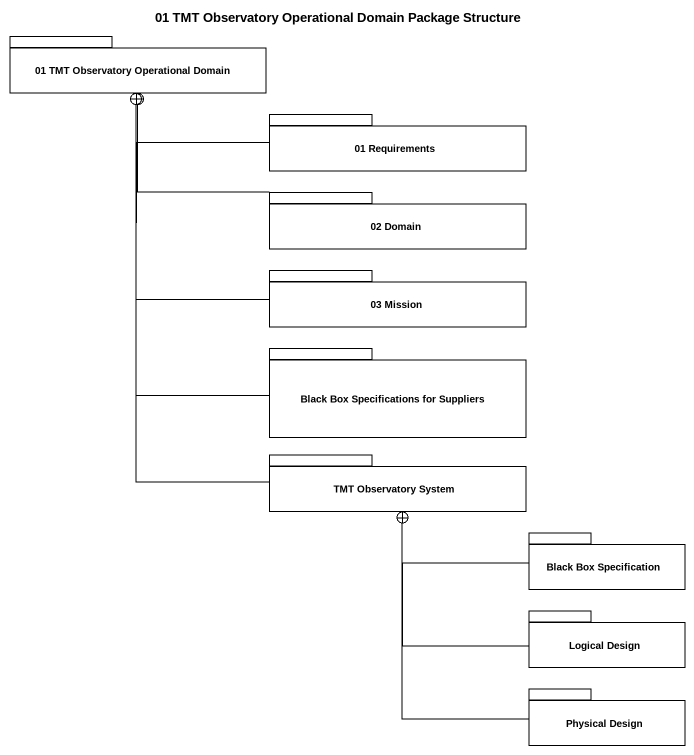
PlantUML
@startuml
title 01 TMT Observatory Operational Domain Package Structure
package "01 TMT Observatory Operational Domain" as p01_TMT_Observatory {
}
package "01 Requirements" as p01_Requirements {
}
package "02 Domain" as p02_Domain {
}
package "03 Mission" as p03_Mission {
}
package "Black Box Specifications for Suppliers" as Black_Box_Specifications {
}
package "TMT Observatory System" as TMT_Observatory_System {
}
package "Black Box Specification" as Black_Box_Specification {
}
package "Logical Design" as Logical_Design {
}
package "Physical Design" as Physical_Design {
}
p01_Requirements -left-+ p01_TMT_Observatory
p02_Domain -up-+ p01_TMT_Observatory
p03_Mission -up-+ p01_TMT_Observatory
Black_Box_Specifications -up-+ p01_TMT_Observatory
TMT_Observatory_System -up-+ p01_TMT_Observatory
Black_Box_Specification -left-+ TMT_Observatory_System
Logical_Design -up-+ TMT_Observatory_System
Physical_Design -up-+ TMT_Observatory_System
@enduml
